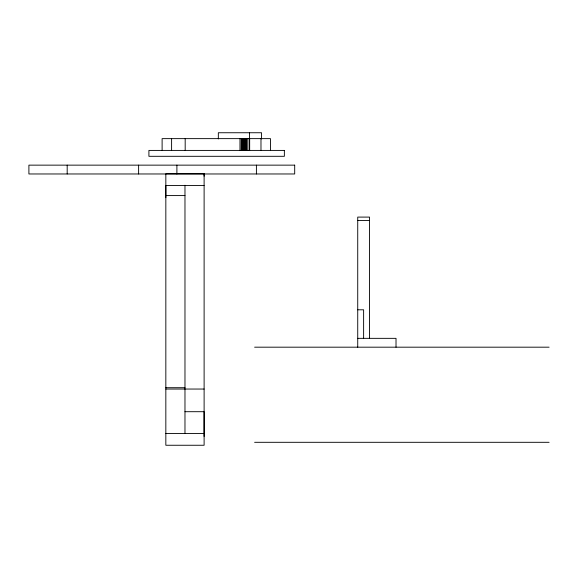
<?xml version="1.0" encoding="UTF-8"?>
<svg xmlns="http://www.w3.org/2000/svg" width="578" height="578" viewBox="0 0 578 578"><rect width="100%" height="100%" fill="white"/><g stroke="black" fill="none" stroke-linecap="round" stroke-linejoin="round"><path stroke-width="0.87" d="M165.835 197.669L165.835 185.545L204.113 185.545M204.113 436.397L204.113 411.702L184.974 411.702M204.113 176.182L204.113 173.768L165.835 173.768L165.835 445.255L204.113 445.255L204.113 173.768M165.835 195.581L184.974 195.581M357.731 220.55L369.515 220.55M357.731 309.801L363.62 309.801L363.62 338.347M357.731 338.347L396.017 338.347L396.017 347.183M254.616 347.183L549.1 347.183M165.835 387.708L184.974 387.708M165.835 389.045L204.113 389.045M165.835 433.471L204.113 433.471M254.616 442.307L549.1 442.307M369.515 338.347L369.515 217.097L357.731 217.097L357.731 347.183M270.461 150.417L270.461 138.633L162.115 138.633L162.115 150.417M261.545 138.93L261.545 132.745L218.332 132.745L218.332 138.93M260.981 138.633L260.981 150.417M256.408 165.142L256.408 173.971M249.66 138.633L249.66 150.417M249.472 132.745L249.472 138.93M249.104 138.633L249.104 150.417M247.239 138.633L247.239 150.417M246.56 138.633L246.56 150.417M245.852 138.633L245.852 150.417M245.13 138.633L245.13 150.417M244.378 138.633L244.378 150.417M243.62 138.633L243.62 150.417M242.839 138.633L242.839 150.417M242.059 138.633L242.059 150.417M241.264 138.633L241.192 150.417M239.978 138.633L239.978 150.417M185.184 138.633L185.184 150.417M184.974 185.242L184.974 433.471M176.897 165.142L176.897 173.971M171.601 138.633L171.601 150.417M138.612 165.142L138.612 173.971M67.185 165.142L67.185 173.971M284.369 150.417L148.907 150.417L148.907 156.306L284.369 156.306L284.369 150.417M294.693 165.142L28.9 165.142L28.9 173.971L294.693 173.971L294.693 165.142"/></g></svg>
